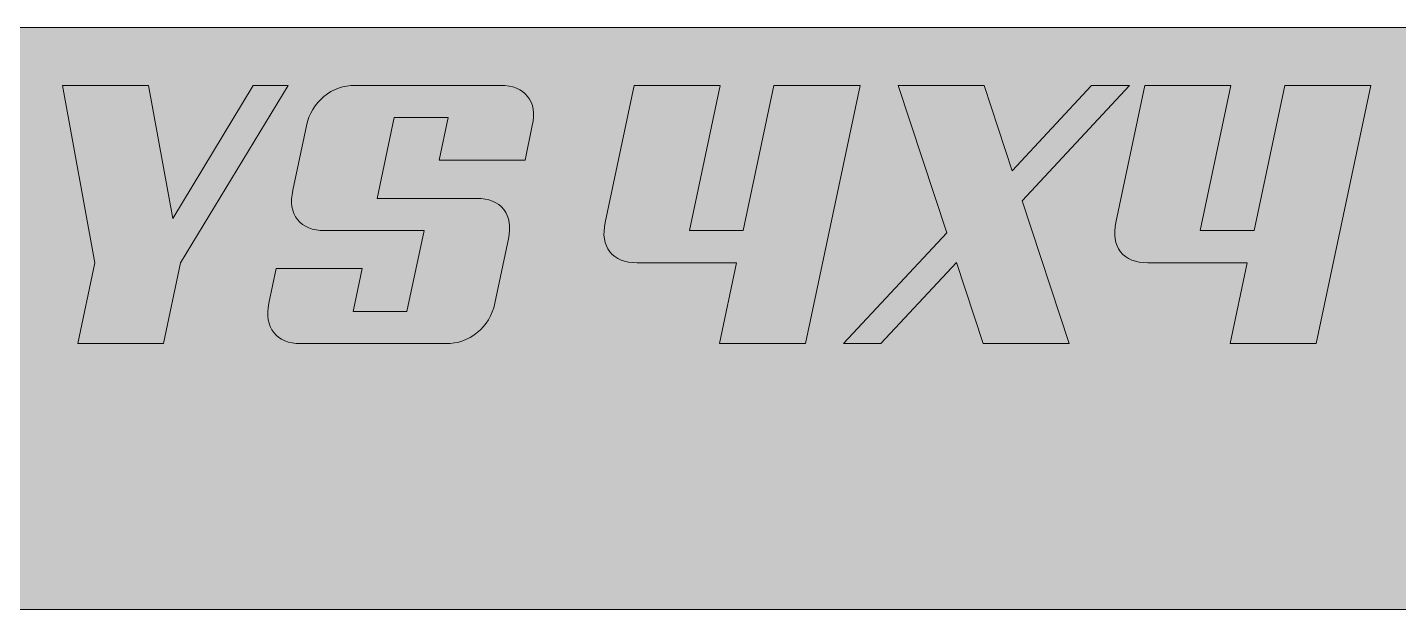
# Model space of a CAD drawing. Header units: centimetres. Extents: x -162 to 162, y -134 to 134.
# Drawn here: x -34.5 to 55.3, y 95.7 to 133.8 of the extents above; entities that cross this region are included whole.
import ezdxf

# ---------------------------------------------------------------- set-up
doc = ezdxf.new("R2010")
doc.units = ezdxf.units.CM
doc.header["$MEASUREMENT"] = 0
doc.layers.add('GUIDE', color=7, linetype='Continuous')

msp = doc.modelspace()

# ---------------------------------------------------------------- hatches: boundary and pattern name
at = {"layer": 'GUIDE', "true_color": 0xffff00}
h = msp.add_hatch(color=2, dxfattribs=at)
edge = h.paths.add_edge_path(flags=0)
edge.add_spline(control_points=[(161.85079, 95.70142), (161.85079, 95.70142), (-161.85079, 95.70142), (-161.85079, 95.70142), (-161.85079, 95.70142), (-161.85079, 95.70142), (-161.85079, 95.70142), (-161.85079, 95.70142), (-161.85079, 133.81955), (-161.85079, 133.81955), (-161.85079, 133.81955), (-161.85079, 133.81955), (-161.85079, 133.81955), (-161.85079, 133.81955), (161.85079, 133.81955), (161.85079, 133.81955), (161.85079, 133.81955), (161.85079, 133.81955), (161.85079, 133.81955), (161.85079, 133.81955), (161.85079, 95.70142), (161.85079, 95.70142)], knot_values=[0, 0, 0, 0, 0.14285714, 0.14285714, 0.14285714, 0.28571429, 0.28571429, 0.28571429, 0.42857143, 0.42857143, 0.42857143, 0.57142857, 0.57142857, 0.57142857, 0.71428571, 0.71428571, 0.71428571, 0.85714286, 0.85714286, 0.85714286, 1, 1, 1, 1], degree=3, periodic=1)
at = {"layer": 'GUIDE', "true_color": 0xffffff}
h = msp.add_hatch(color=7, dxfattribs=at)
edge = h.paths.add_edge_path(flags=0)
edge.add_spline(control_points=[(-24.51093, 118.40728), (-24.51093, 118.40728), (-25.63809, 113.11469), (-25.63809, 113.11469), (-25.63809, 113.11469), (-25.63809, 113.11469), (-25.63809, 113.11469), (-25.63809, 113.11469), (-31.2492, 113.11469), (-31.2492, 113.11469), (-31.2492, 113.11469), (-31.2492, 113.11469), (-31.2492, 113.11469), (-31.2492, 113.11469), (-30.12208, 118.40728), (-30.12208, 118.40728), (-30.12208, 118.40728), (-30.12208, 118.40728), (-30.12208, 118.40728), (-30.12208, 118.40728), (-32.2538, 130.02156), (-32.2538, 130.02156), (-32.2538, 130.02156), (-32.2538, 130.02156), (-32.2538, 130.02156), (-32.2538, 130.02156), (-26.61819, 130.02156), (-26.61819, 130.02156), (-26.61819, 130.02156), (-26.61819, 130.02156), (-26.61819, 130.02156), (-26.61819, 130.02156), (-25.0255, 121.29859), (-25.0255, 121.29859), (-25.0255, 121.29859), (-25.0255, 121.29859), (-25.0255, 121.29859), (-25.0255, 121.29859), (-19.75742, 130.02156), (-19.75742, 130.02156), (-19.75742, 130.02156), (-19.75742, 130.02156), (-19.75742, 130.02156), (-19.75742, 130.02156), (-17.47864, 130.02156), (-17.47864, 130.02156), (-17.47864, 130.02156), (-17.47864, 130.02156), (-17.47864, 130.02156), (-17.47864, 130.02156), (-24.51093, 118.40728), (-24.51093, 118.40728)], knot_values=[0, 0, 0, 0, 0.05882353, 0.05882353, 0.05882353, 0.11764706, 0.11764706, 0.11764706, 0.17647059, 0.17647059, 0.17647059, 0.23529412, 0.23529412, 0.23529412, 0.29411765, 0.29411765, 0.29411765, 0.35294118, 0.35294118, 0.35294118, 0.41176471, 0.41176471, 0.41176471, 0.47058824, 0.47058824, 0.47058824, 0.52941176, 0.52941176, 0.52941176, 0.58823529, 0.58823529, 0.58823529, 0.64705882, 0.64705882, 0.64705882, 0.70588235, 0.70588235, 0.70588235, 0.76470588, 0.76470588, 0.76470588, 0.82352941, 0.82352941, 0.82352941, 0.88235294, 0.88235294, 0.88235294, 0.94117647, 0.94117647, 0.94117647, 1, 1, 1, 1], degree=3, periodic=1)
h = msp.add_hatch(color=7, dxfattribs=at)
edge = h.paths.add_edge_path(flags=0)
edge.add_spline(control_points=[(30.59478, 122.47474), (30.59478, 122.47474), (33.68215, 113.11469), (33.68215, 113.11469), (33.68215, 113.11469), (33.68215, 113.11469), (33.68215, 113.11469), (33.68215, 113.11469), (28.04649, 113.11469), (28.04649, 113.11469), (28.04649, 113.11469), (28.04649, 113.11469), (28.04649, 113.11469), (28.04649, 113.11469), (26.3068, 118.43177), (26.3068, 118.43177), (26.3068, 118.43177), (26.3068, 118.43177), (26.3068, 118.43177), (26.3068, 118.43177), (21.35727, 113.11469), (21.35727, 113.11469), (21.35727, 113.11469), (21.35727, 113.11469), (21.35727, 113.11469), (21.35727, 113.11469), (18.90699, 113.11469), (18.90699, 113.11469), (18.90699, 113.11469), (18.90699, 113.11469), (18.90699, 113.11469), (18.90699, 113.11469), (25.66971, 120.36747), (25.66971, 120.36747), (25.66971, 120.36747), (25.66971, 120.36747), (25.66971, 120.36747), (25.66971, 120.36747), (22.48438, 130.02156), (22.48438, 130.02156), (22.48438, 130.02156), (22.48438, 130.02156), (22.48438, 130.02156), (22.48438, 130.02156), (28.12, 130.02156), (28.12, 130.02156), (28.12, 130.02156), (28.12, 130.02156), (28.12, 130.02156), (28.12, 130.02156), (29.9577, 124.43496), (29.9577, 124.43496), (29.9577, 124.43496), (29.9577, 124.43496), (29.9577, 124.43496), (29.9577, 124.43496), (35.15228, 130.02156), (35.15228, 130.02156), (35.15228, 130.02156), (35.15228, 130.02156), (35.15228, 130.02156), (35.15228, 130.02156), (37.62707, 130.02156), (37.62707, 130.02156), (37.62707, 130.02156), (37.62707, 130.02156), (37.62707, 130.02156), (37.62707, 130.02156), (30.59478, 122.47474), (30.59478, 122.47474)], knot_values=[0, 0, 0, 0, 0.04347826, 0.04347826, 0.04347826, 0.08695652, 0.08695652, 0.08695652, 0.13043478, 0.13043478, 0.13043478, 0.17391304, 0.17391304, 0.17391304, 0.2173913, 0.2173913, 0.2173913, 0.26086957, 0.26086957, 0.26086957, 0.30434783, 0.30434783, 0.30434783, 0.34782609, 0.34782609, 0.34782609, 0.39130435, 0.39130435, 0.39130435, 0.43478261, 0.43478261, 0.43478261, 0.47826087, 0.47826087, 0.47826087, 0.52173913, 0.52173913, 0.52173913, 0.56521739, 0.56521739, 0.56521739, 0.60869565, 0.60869565, 0.60869565, 0.65217391, 0.65217391, 0.65217391, 0.69565217, 0.69565217, 0.69565217, 0.73913043, 0.73913043, 0.73913043, 0.7826087, 0.7826087, 0.7826087, 0.82608696, 0.82608696, 0.82608696, 0.86956522, 0.86956522, 0.86956522, 0.91304348, 0.91304348, 0.91304348, 0.95652174, 0.95652174, 0.95652174, 1, 1, 1, 1], degree=3, periodic=1)

# ---------------------------------------------------------------- linework, layer by layer
at = {"layer": 'GUIDE', "lineweight": 9}
for points, knots in [([(161.85079, 95.70142), (161.85079, 95.70142), (-161.85079, 95.70142), (-161.85079, 95.70142), (-161.85079, 95.70142), (-161.85079, 133.81955), (-161.85079, 133.81955), (-161.85079, 133.81955), (161.85079, 133.81955), (161.85079, 133.81955), (161.85079, 133.81955), (161.85079, 95.70142), (161.85079, 95.70142)], [0, 0, 0, 0, 0.25, 0.25, 0.25, 0.5, 0.5, 0.5, 0.75, 0.75, 0.75, 1, 1, 1, 1]), ([(161.85079, 95.70142), (161.85079, 95.70142), (-161.85079, 95.70142), (-161.85079, 95.70142), (-161.85079, 95.70142), (-161.85079, 95.70142), (-161.85079, 95.70142), (-161.85079, 95.70142), (-161.85079, 133.81955), (-161.85079, 133.81955), (-161.85079, 133.81955), (-161.85079, 133.81955), (-161.85079, 133.81955), (-161.85079, 133.81955), (161.85079, 133.81955), (161.85079, 133.81955), (161.85079, 133.81955), (161.85079, 133.81955), (161.85079, 133.81955), (161.85079, 133.81955), (161.85079, 95.70142), (161.85079, 95.70142)], [0, 0, 0, 0, 0.14285714, 0.14285714, 0.14285714, 0.28571429, 0.28571429, 0.28571429, 0.42857143, 0.42857143, 0.42857143, 0.57142857, 0.57142857, 0.57142857, 0.71428571, 0.71428571, 0.71428571, 0.85714286, 0.85714286, 0.85714286, 1, 1, 1, 1]), ([(-24.51093, 118.40728), (-24.51093, 118.40728), (-25.63809, 113.11469), (-25.63809, 113.11469), (-25.63809, 113.11469), (-31.2492, 113.11469), (-31.2492, 113.11469), (-31.2492, 113.11469), (-30.12208, 118.40728), (-30.12208, 118.40728), (-30.12208, 118.40728), (-32.2538, 130.02156), (-32.2538, 130.02156), (-32.2538, 130.02156), (-26.61819, 130.02156), (-26.61819, 130.02156), (-26.61819, 130.02156), (-25.0255, 121.29859), (-25.0255, 121.29859), (-25.0255, 121.29859), (-19.75742, 130.02156), (-19.75742, 130.02156), (-19.75742, 130.02156), (-17.47864, 130.02156), (-17.47864, 130.02156), (-17.47864, 130.02156), (-24.51093, 118.40728), (-24.51093, 118.40728)], [0, 0, 0, 0, 0.11111111, 0.11111111, 0.11111111, 0.22222222, 0.22222222, 0.22222222, 0.33333333, 0.33333333, 0.33333333, 0.44444444, 0.44444444, 0.44444444, 0.55555556, 0.55555556, 0.55555556, 0.66666667, 0.66666667, 0.66666667, 0.77777778, 0.77777778, 0.77777778, 0.88888889, 0.88888889, 0.88888889, 1, 1, 1, 1]), ([(-24.51093, 118.40728), (-24.51093, 118.40728), (-25.63809, 113.11469), (-25.63809, 113.11469), (-25.63809, 113.11469), (-25.63809, 113.11469), (-25.63809, 113.11469), (-25.63809, 113.11469), (-31.2492, 113.11469), (-31.2492, 113.11469), (-31.2492, 113.11469), (-31.2492, 113.11469), (-31.2492, 113.11469), (-31.2492, 113.11469), (-30.12208, 118.40728), (-30.12208, 118.40728), (-30.12208, 118.40728), (-30.12208, 118.40728), (-30.12208, 118.40728), (-30.12208, 118.40728), (-32.2538, 130.02156), (-32.2538, 130.02156), (-32.2538, 130.02156), (-32.2538, 130.02156), (-32.2538, 130.02156), (-32.2538, 130.02156), (-26.61819, 130.02156), (-26.61819, 130.02156), (-26.61819, 130.02156), (-26.61819, 130.02156), (-26.61819, 130.02156), (-26.61819, 130.02156), (-25.0255, 121.29859), (-25.0255, 121.29859), (-25.0255, 121.29859), (-25.0255, 121.29859), (-25.0255, 121.29859), (-25.0255, 121.29859), (-19.75742, 130.02156), (-19.75742, 130.02156), (-19.75742, 130.02156), (-19.75742, 130.02156), (-19.75742, 130.02156), (-19.75742, 130.02156), (-17.47864, 130.02156), (-17.47864, 130.02156), (-17.47864, 130.02156), (-17.47864, 130.02156), (-17.47864, 130.02156), (-17.47864, 130.02156), (-24.51093, 118.40728), (-24.51093, 118.40728)], [0, 0, 0, 0, 0.05882353, 0.05882353, 0.05882353, 0.11764706, 0.11764706, 0.11764706, 0.17647059, 0.17647059, 0.17647059, 0.23529412, 0.23529412, 0.23529412, 0.29411765, 0.29411765, 0.29411765, 0.35294118, 0.35294118, 0.35294118, 0.41176471, 0.41176471, 0.41176471, 0.47058824, 0.47058824, 0.47058824, 0.52941176, 0.52941176, 0.52941176, 0.58823529, 0.58823529, 0.58823529, 0.64705882, 0.64705882, 0.64705882, 0.70588235, 0.70588235, 0.70588235, 0.76470588, 0.76470588, 0.76470588, 0.82352941, 0.82352941, 0.82352941, 0.88235294, 0.88235294, 0.88235294, 0.94117647, 0.94117647, 0.94117647, 1, 1, 1, 1]), ([(-5.1294, 122.62176), (-4.3292, 122.62176), (-3.73692, 122.38054), (-3.35295, 121.89892), (-2.96932, 121.41689), (-2.86707, 120.7756), (-3.04664, 119.97546), (-3.04664, 119.97546), (-3.92873, 115.76098), (-3.92873, 115.76098), (-4.10869, 114.96044), (-4.49231, 114.31915), (-5.08039, 113.83752), (-5.66843, 113.3555), (-6.35452, 113.11469), (-7.13861, 113.11469), (-7.13861, 113.11469), (-16.64568, 113.11469), (-16.64568, 113.11469), (-17.44622, 113.11469), (-18.0343, 113.3555), (-18.40988, 113.83752), (-18.78545, 114.31915), (-18.89151, 114.96044), (-18.7284, 115.76098), (-18.7284, 115.76098), (-18.26287, 118.03975), (-18.26287, 118.03975), (-18.26287, 118.03975), (-12.62721, 118.03975), (-12.62721, 118.03975), (-12.62721, 118.03975), (-13.21529, 115.2219), (-13.21529, 115.2219), (-13.21529, 115.2219), (-9.6869, 115.2219), (-9.6869, 115.2219), (-9.6869, 115.2219), (-8.55978, 120.51449), (-8.55978, 120.51449), (-8.55978, 120.51449), (-15.07749, 120.51449), (-15.07749, 120.51449), (-15.87804, 120.51449), (-16.47032, 120.75531), (-16.85394, 121.23733), (-17.23796, 121.71896), (-17.34017, 122.36025), (-17.16021, 123.16079), (-17.16021, 123.16079), (-16.27811, 127.37526), (-16.27811, 127.37526), (-16.09855, 128.17546), (-15.71458, 128.81675), (-15.1265, 129.29873), (-14.53842, 129.78035), (-13.85237, 130.02156), (-13.06828, 130.02156), (-13.06828, 130.02156), (-3.56121, 130.02156), (-3.56121, 130.02156), (-2.76106, 130.02156), (-2.16878, 129.78307), (-1.78476, 129.30677), (-1.40114, 128.83053), (-1.29893, 128.19457), (-1.47849, 127.39977), (-1.47849, 127.39977), (-1.94402, 125.12104), (-1.94402, 125.12104), (-1.94402, 125.12104), (-7.57968, 125.12104), (-7.57968, 125.12104), (-7.57968, 125.12104), (-6.9916, 127.91435), (-6.9916, 127.91435), (-6.9916, 127.91435), (-10.51999, 127.91435), (-10.51999, 127.91435), (-10.51999, 127.91435), (-11.64711, 122.62176), (-11.64711, 122.62176), (-11.64711, 122.62176), (-5.1294, 122.62176), (-5.1294, 122.62176)], [0, 0, 0, 0, 0.03571429, 0.03571429, 0.03571429, 0.07142857, 0.07142857, 0.07142857, 0.10714286, 0.10714286, 0.10714286, 0.14285714, 0.14285714, 0.14285714, 0.17857143, 0.17857143, 0.17857143, 0.21428571, 0.21428571, 0.21428571, 0.25, 0.25, 0.25, 0.28571429, 0.28571429, 0.28571429, 0.32142857, 0.32142857, 0.32142857, 0.35714286, 0.35714286, 0.35714286, 0.39285714, 0.39285714, 0.39285714, 0.42857143, 0.42857143, 0.42857143, 0.46428571, 0.46428571, 0.46428571, 0.5, 0.5, 0.5, 0.53571429, 0.53571429, 0.53571429, 0.57142857, 0.57142857, 0.57142857, 0.60714286, 0.60714286, 0.60714286, 0.64285714, 0.64285714, 0.64285714, 0.67857143, 0.67857143, 0.67857143, 0.71428571, 0.71428571, 0.71428571, 0.75, 0.75, 0.75, 0.78571429, 0.78571429, 0.78571429, 0.82142857, 0.82142857, 0.82142857, 0.85714286, 0.85714286, 0.85714286, 0.89285714, 0.89285714, 0.89285714, 0.92857143, 0.92857143, 0.92857143, 0.96428571, 0.96428571, 0.96428571, 1, 1, 1, 1]), ([(10.8214, 130.02156), (10.8214, 130.02156), (8.81219, 120.51449), (8.81219, 120.51449), (8.81219, 120.51449), (12.34058, 120.51449), (12.34058, 120.51449), (12.34058, 120.51449), (14.34979, 130.02156), (14.34979, 130.02156), (14.34979, 130.02156), (19.9854, 130.02156), (19.9854, 130.02156), (19.9854, 130.02156), (16.40801, 113.11469), (16.40801, 113.11469), (16.40801, 113.11469), (10.7724, 113.11469), (10.7724, 113.11469), (10.7724, 113.11469), (11.89951, 118.40728), (11.89951, 118.40728), (11.89951, 118.40728), (5.3818, 118.40728), (5.3818, 118.40728), (4.58121, 118.40728), (3.98898, 118.64809), (3.60535, 119.1301), (3.22133, 119.61174), (3.11913, 120.25303), (3.29904, 121.05357), (3.29904, 121.05357), (5.18574, 130.02156), (5.18574, 130.02156), (5.18574, 130.02156), (10.8214, 130.02156), (10.8214, 130.02156)], [0, 0, 0, 0, 0.08333333, 0.08333333, 0.08333333, 0.16666667, 0.16666667, 0.16666667, 0.25, 0.25, 0.25, 0.33333333, 0.33333333, 0.33333333, 0.41666667, 0.41666667, 0.41666667, 0.5, 0.5, 0.5, 0.58333333, 0.58333333, 0.58333333, 0.66666667, 0.66666667, 0.66666667, 0.75, 0.75, 0.75, 0.83333333, 0.83333333, 0.83333333, 0.91666667, 0.91666667, 0.91666667, 1, 1, 1, 1]), ([(30.59478, 122.47474), (30.59478, 122.47474), (33.68215, 113.11469), (33.68215, 113.11469), (33.68215, 113.11469), (28.04649, 113.11469), (28.04649, 113.11469), (28.04649, 113.11469), (26.3068, 118.43177), (26.3068, 118.43177), (26.3068, 118.43177), (21.35727, 113.11469), (21.35727, 113.11469), (21.35727, 113.11469), (18.90699, 113.11469), (18.90699, 113.11469), (18.90699, 113.11469), (25.66971, 120.36747), (25.66971, 120.36747), (25.66971, 120.36747), (22.48438, 130.02156), (22.48438, 130.02156), (22.48438, 130.02156), (28.12, 130.02156), (28.12, 130.02156), (28.12, 130.02156), (29.9577, 124.43496), (29.9577, 124.43496), (29.9577, 124.43496), (35.15228, 130.02156), (35.15228, 130.02156), (35.15228, 130.02156), (37.62707, 130.02156), (37.62707, 130.02156), (37.62707, 130.02156), (30.59478, 122.47474), (30.59478, 122.47474)], [0, 0, 0, 0, 0.08333333, 0.08333333, 0.08333333, 0.16666667, 0.16666667, 0.16666667, 0.25, 0.25, 0.25, 0.33333333, 0.33333333, 0.33333333, 0.41666667, 0.41666667, 0.41666667, 0.5, 0.5, 0.5, 0.58333333, 0.58333333, 0.58333333, 0.66666667, 0.66666667, 0.66666667, 0.75, 0.75, 0.75, 0.83333333, 0.83333333, 0.83333333, 0.91666667, 0.91666667, 0.91666667, 1, 1, 1, 1]), ([(30.59478, 122.47474), (30.59478, 122.47474), (33.68215, 113.11469), (33.68215, 113.11469), (33.68215, 113.11469), (33.68215, 113.11469), (33.68215, 113.11469), (33.68215, 113.11469), (28.04649, 113.11469), (28.04649, 113.11469), (28.04649, 113.11469), (28.04649, 113.11469), (28.04649, 113.11469), (28.04649, 113.11469), (26.3068, 118.43177), (26.3068, 118.43177), (26.3068, 118.43177), (26.3068, 118.43177), (26.3068, 118.43177), (26.3068, 118.43177), (21.35727, 113.11469), (21.35727, 113.11469), (21.35727, 113.11469), (21.35727, 113.11469), (21.35727, 113.11469), (21.35727, 113.11469), (18.90699, 113.11469), (18.90699, 113.11469), (18.90699, 113.11469), (18.90699, 113.11469), (18.90699, 113.11469), (18.90699, 113.11469), (25.66971, 120.36747), (25.66971, 120.36747), (25.66971, 120.36747), (25.66971, 120.36747), (25.66971, 120.36747), (25.66971, 120.36747), (22.48438, 130.02156), (22.48438, 130.02156), (22.48438, 130.02156), (22.48438, 130.02156), (22.48438, 130.02156), (22.48438, 130.02156), (28.12, 130.02156), (28.12, 130.02156), (28.12, 130.02156), (28.12, 130.02156), (28.12, 130.02156), (28.12, 130.02156), (29.9577, 124.43496), (29.9577, 124.43496), (29.9577, 124.43496), (29.9577, 124.43496), (29.9577, 124.43496), (29.9577, 124.43496), (35.15228, 130.02156), (35.15228, 130.02156), (35.15228, 130.02156), (35.15228, 130.02156), (35.15228, 130.02156), (35.15228, 130.02156), (37.62707, 130.02156), (37.62707, 130.02156), (37.62707, 130.02156), (37.62707, 130.02156), (37.62707, 130.02156), (37.62707, 130.02156), (30.59478, 122.47474), (30.59478, 122.47474)], [0, 0, 0, 0, 0.04347826, 0.04347826, 0.04347826, 0.08695652, 0.08695652, 0.08695652, 0.13043478, 0.13043478, 0.13043478, 0.17391304, 0.17391304, 0.17391304, 0.2173913, 0.2173913, 0.2173913, 0.26086957, 0.26086957, 0.26086957, 0.30434783, 0.30434783, 0.30434783, 0.34782609, 0.34782609, 0.34782609, 0.39130435, 0.39130435, 0.39130435, 0.43478261, 0.43478261, 0.43478261, 0.47826087, 0.47826087, 0.47826087, 0.52173913, 0.52173913, 0.52173913, 0.56521739, 0.56521739, 0.56521739, 0.60869565, 0.60869565, 0.60869565, 0.65217391, 0.65217391, 0.65217391, 0.69565217, 0.69565217, 0.69565217, 0.73913043, 0.73913043, 0.73913043, 0.7826087, 0.7826087, 0.7826087, 0.82608696, 0.82608696, 0.82608696, 0.86956522, 0.86956522, 0.86956522, 0.91304348, 0.91304348, 0.91304348, 0.95652174, 0.95652174, 0.95652174, 1, 1, 1, 1]), ([(44.26702, 130.02156), (44.26702, 130.02156), (42.25781, 120.51449), (42.25781, 120.51449), (42.25781, 120.51449), (45.7862, 120.51449), (45.7862, 120.51449), (45.7862, 120.51449), (47.79542, 130.02156), (47.79542, 130.02156), (47.79542, 130.02156), (53.43103, 130.02156), (53.43103, 130.02156), (53.43103, 130.02156), (49.85363, 113.11469), (49.85363, 113.11469), (49.85363, 113.11469), (44.21802, 113.11469), (44.21802, 113.11469), (44.21802, 113.11469), (45.34513, 118.40728), (45.34513, 118.40728), (45.34513, 118.40728), (38.82742, 118.40728), (38.82742, 118.40728), (38.02684, 118.40728), (37.4346, 118.64809), (37.05098, 119.1301), (36.66696, 119.61174), (36.56475, 120.25303), (36.74466, 121.05357), (36.74466, 121.05357), (38.63137, 130.02156), (38.63137, 130.02156), (38.63137, 130.02156), (44.26702, 130.02156), (44.26702, 130.02156)], [0, 0, 0, 0, 0.08333333, 0.08333333, 0.08333333, 0.16666667, 0.16666667, 0.16666667, 0.25, 0.25, 0.25, 0.33333333, 0.33333333, 0.33333333, 0.41666667, 0.41666667, 0.41666667, 0.5, 0.5, 0.5, 0.58333333, 0.58333333, 0.58333333, 0.66666667, 0.66666667, 0.66666667, 0.75, 0.75, 0.75, 0.83333333, 0.83333333, 0.83333333, 0.91666667, 0.91666667, 0.91666667, 1, 1, 1, 1])]:
    msp.add_open_spline(points, degree=3, knots=knots, dxfattribs=at)

doc.saveas('drawing.dxf')
